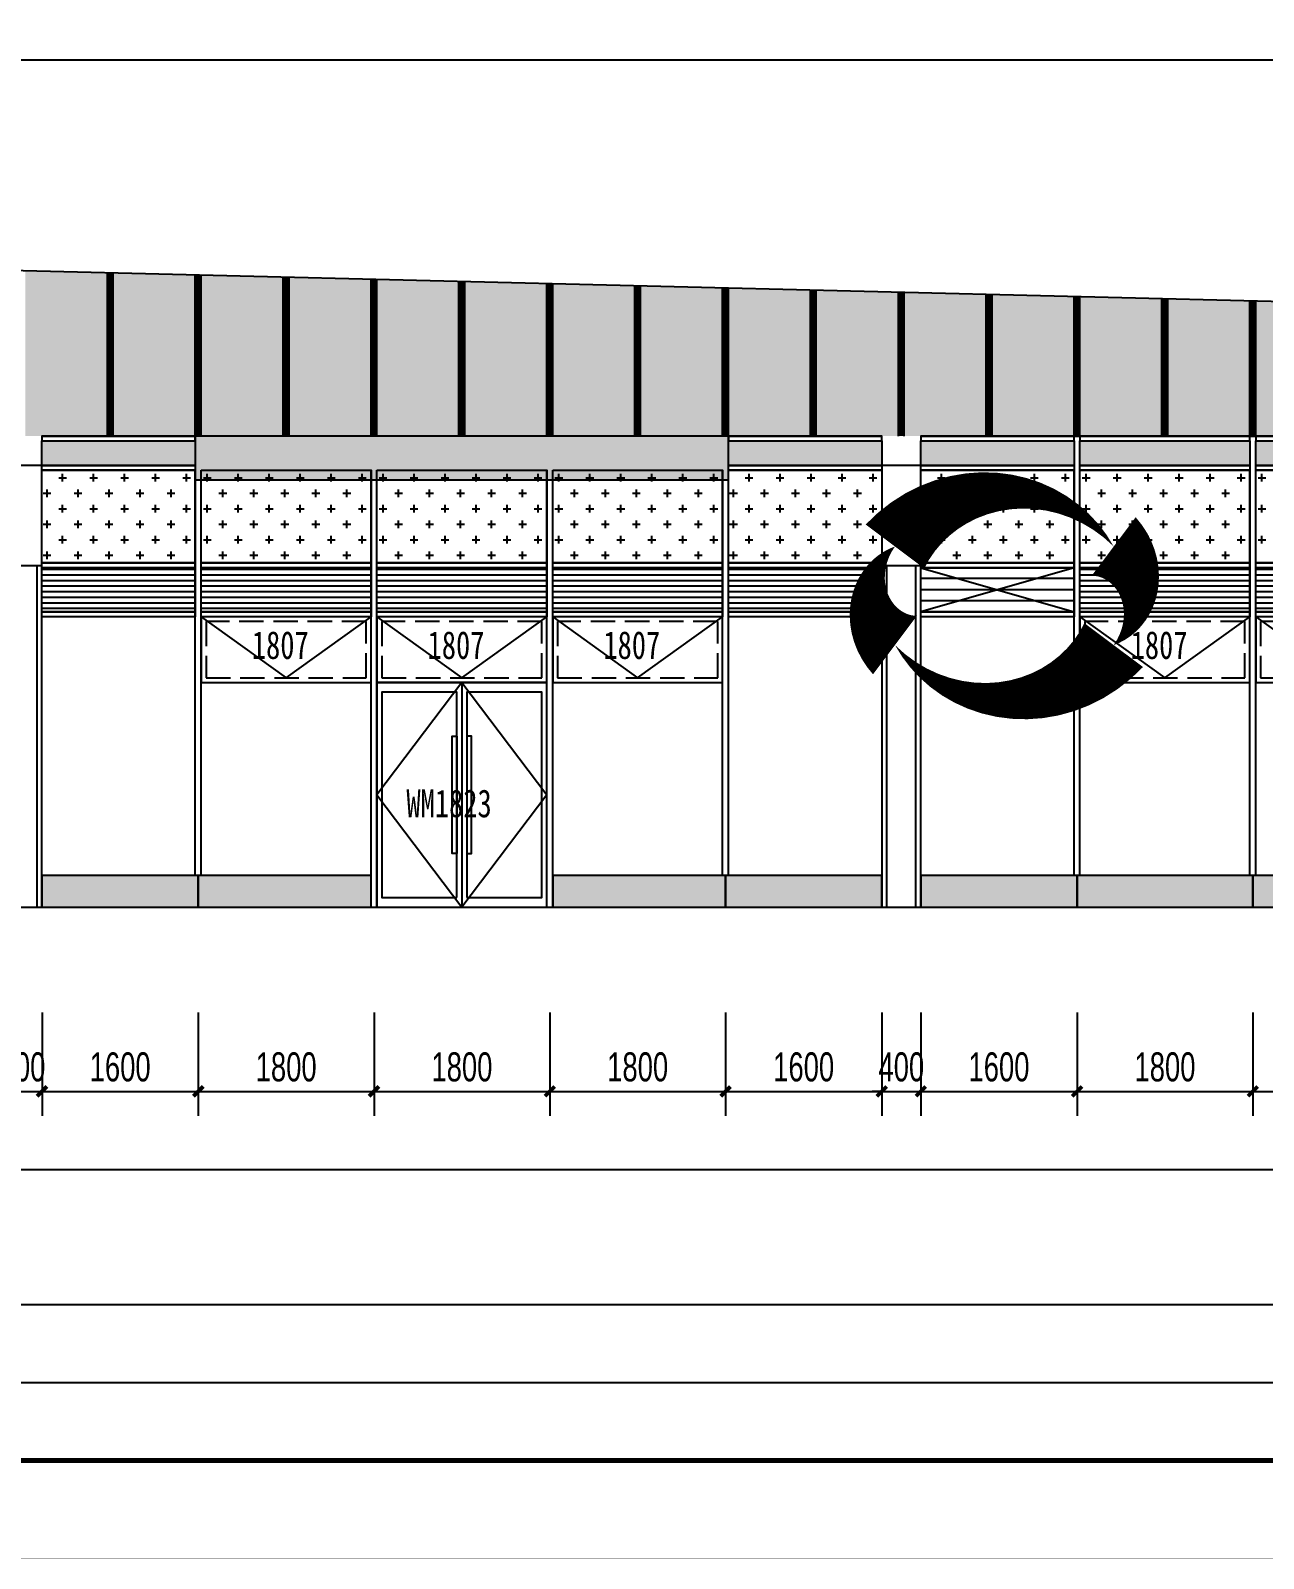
# Model space of a CAD drawing. Extents: x -483182 to 812890, y -390528 to -214858.
# Drawn here: x -260089 to -247463, y -353794 to -338144 of the extents above; entities that cross this region are included whole.
import ezdxf

# ---------------------------------------------------------------- set-up
doc = ezdxf.new("R2010")
doc.units = 0
doc.header["$LTSCALE"] = 1000
doc.header["$MEASUREMENT"] = 0
doc.linetypes.add('DASH', pattern=[0.35, 0.25, -0.1])
for name, color, linetype in [('01-标注_尺寸', 124, 'Continuous'), ('05-填充_156', 156, 'Continuous'), ('05-填充_168', 168, 'Continuous'), ('05-填充_18', 18, 'Continuous'), ('A-0-图名图例', 2, 'Continuous'), ('A-C_幕墙龙骨', 133, 'Continuous'), ('A-C_窗', 140, 'Continuous'), ('A-C_门', 150, 'Continuous'), ('D-铝板', 181, 'Continuous'), ('外墙百叶', 162, 'Continuous')]:
    doc.layers.add(name, color=color, linetype=linetype)
doc.layers.add('04-不打印_辅助线', color=165, linetype='Continuous', plot=False)
doc.layers.add('DIM_MODI', color=6, linetype='Continuous', plot=False)
doc.styles.add('_TCH_AXIS', font='STXIHEI_0.TTF', dxfattribs={"width": 0.75})
doc.styles.add('_TCH_DIM_T3', font='ros.shx', dxfattribs={"width": 0.705882, "bigfont": 'jd.shx'})
doc.styles.get("Standard").update_dxf_attribs({"font": 'STXIHEI_0.TTF', "width": 0.75})
doc.dimstyles.new('_TCH_ARCH&&100', dxfattribs={"dimtxt": 297.5, "dimasz": 100, "dimexe": 250, "dimexo": 300, "dimgap": 100, "dimtad": 1, "dimdec": 0, "dimzin": 0, "dimdsep": 46, "dimtxsty": '_TCH_DIM_T3', "dimblk": 'ARCHTICK', "dimcen": 0.09, "dimclrt": 7, "dimazin": 2, "dimtfac": 1, "dimtdec": 0, "dimtix": 1, "dimtmove": 2, "dimatfit": 3, "dimfxl": 0, "dimtolj": 1, "dimtzin": 0, "dimarcsym": 0})

# ---------------------------------------------------------------- blocks, each defined once
blk = doc.blocks.new('图框-A1+1-4')
for points, const_width in [([(0, 0), (1051, 0), (1051, 594), (0, 594)], 0.05), ([(976, 584), (25, 584), (25, 10), (976, 10)], 0.5)]:
    blk.add_lwpolyline(points, close=True, dxfattribs=dict(const_width=const_width))
blk = doc.blocks.new('jmhrsdhj')
for p, q in [((-200, 3500), (-200, 0)), ((-150, 3500), (-150, 0)), ((150, 0), (150, 3500)), ((200, 0), (200, 3500))]:
    blk.add_line(p, q)
blk.add_lwpolyline([(-200, 3500), (200, 3500), (200, 4525), (-200, 4525)], close=True)
blk = doc.blocks.new('A$C2E0A5E3B')
blk.add_lwpolyline([(-5, 0), (1735, 0), (1735, 675), (-5, 675)], close=True)
for points in [[(-5, 675), (865, 50)], [(865, 50), (1735, 675)]]:
    blk.add_lwpolyline(points)
at = {"linetype": 'DASH'}
blk.add_lwpolyline([(45, 50), (1685, 50), (1685, 625), (45, 625)], close=True, dxfattribs=at)
at = {"layer": '04-不打印_辅助线', "width": 0.75}
blk.add_text('1807', height=285.4, dxfattribs=at).set_placement((514, 242))
blk = doc.blocks.new('*U199')
at = {"layer": 'A-C_窗'}
blk.add_blockref('A$C2E0A5E3B', (-865, -337.5), dxfattribs=at)
blk = doc.blocks.new('*U200')
at = {"layer": 'A-C_窗', "color": 0, "linetype": 'ByBlock', "lineweight": -2, "transparency": 16777216}
for p in [(0, 0), (1800, 0), (3600, 0)]:
    blk.add_blockref('*U199', p, dxfattribs=at)
blk = doc.blocks.new('*U143')
at = {"layer": '05-填充_168'}
h = blk.add_hatch(color=256, dxfattribs=at)
h.dxf.hatch_style = 1
h.paths.add_polyline_path([(0, 300), (1570, 300), (1570, 50), (0, 50)])
for points in [[(0, 350), (1570, 350)], [(0, 300), (1570, 300)], [(0, 50), (1570, 50)], [(0, 0), (1570, 0)]]:
    blk.add_lwpolyline(points)
for points in [[(0, 300), (1570, 300), (1570, 350), (0, 350)], [(0, 300), (1570, 300), (1570, 50), (0, 50)], [(1570, 0), (0, 0), (0, 50), (1570, 50)]]:
    blk.add_lwpolyline(points, close=True)
blk = doc.blocks.new('*U201')
at = {"layer": 'A-C_窗'}
blk.add_blockref('A$C2E0A5E3B', (-865, -337.5), dxfattribs=at)
blk = doc.blocks.new('*U202')
at = {"layer": 'A-C_窗', "color": 0, "linetype": 'ByBlock', "lineweight": -2, "transparency": 16777216}
for p in [(0, 0), (1800, 0), (3600, 0)]:
    blk.add_blockref('*U201', p, dxfattribs=at)
blk = doc.blocks.new('A$C5BC7050D')
for points in [[(-1735, 0), (5, 0), (5, 2300), (-1735, 2300)], [(-915, 100), (-915, 2200), (-1685, 2200), (-1685, 100)], [(-815, 100), (-45, 100), (-45, 2200), (-815, 2200)], [(-915, 550), (-965, 550), (-965, 1750), (-915, 1750)], [(-815, 550), (-765, 550), (-765, 1750), (-815, 1750)]]:
    blk.add_lwpolyline(points, close=True)
for points in [[(-865, 2300), (-1735, 1150), (-865, 0)], [(-865, 2300), (-865, 0)], [(-865, 2300), (5, 1150), (-865, 0)]]:
    blk.add_lwpolyline(points)
at = {"layer": '04-不打印_辅助线', "style": '_TCH_AXIS', "width": 0.75}
blk.add_text('WM1823', height=285.4, dxfattribs=at).set_placement((-1433, 920))
blk = doc.blocks.new('A$C58EF75E213')
at = {"layer": '05-填充_18'}
h = blk.add_hatch(color=256, dxfattribs=at)
h.dxf.hatch_style = 1
h.paths.add_polyline_path([(0, -100), (5460, -100), (5460, 350), (0, 350)])
blk.add_lwpolyline([(0, -100), (5460, -100), (5460, 350), (0, 350)], close=True)
blk = doc.blocks.new('*U142')
at = {"layer": '05-填充_168'}
h = blk.add_hatch(color=256, dxfattribs=at)
h.dxf.hatch_style = 1
h.paths.add_polyline_path([(0, 300), (1570, 300), (1570, 50), (0, 50)])
for points in [[(0, 350), (1570, 350)], [(0, 300), (1570, 300)], [(0, 50), (1570, 50)], [(0, 0), (1570, 0)]]:
    blk.add_lwpolyline(points)
for points in [[(0, 300), (1570, 300), (1570, 350), (0, 350)], [(0, 300), (1570, 300), (1570, 50), (0, 50)], [(1570, 0), (0, 0), (0, 50), (1570, 50)]]:
    blk.add_lwpolyline(points, close=True)
blk = doc.blocks.new('*U375')
at = {"layer": '05-填充_168'}
h = blk.add_hatch(color=256, dxfattribs=at)
h.dxf.hatch_style = 1
h.paths.add_polyline_path([(0, 300), (1740, 300), (1740, 50), (0, 50)])
for points in [[(0, 350), (1740, 350)], [(0, 300), (1740, 300)], [(0, 50), (1740, 50)], [(0, 0), (1740, 0)]]:
    blk.add_lwpolyline(points)
for points in [[(0, 300), (1740, 300), (1740, 350), (0, 350)], [(0, 300), (1740, 300), (1740, 50), (0, 50)], [(1740, 0), (0, 0), (0, 50), (1740, 50)]]:
    blk.add_lwpolyline(points, close=True)
blk = doc.blocks.new('jdrestrea')
at = {"layer": '05-填充_156'}
h = blk.add_hatch(dxfattribs=at)
h.set_pattern_fill('CROSS', color=136, scale=100)
h.set_pattern_definition([(0, (-265776, 354870.43), (158.75, 158.75), [79.375, -238.125]), (90, (-265736.31, 354830.74), (-158.75, 158.75), [79.375, -238.125])])
h.paths.add_polyline_path([(1520, 6263), (680, 6283), (680, 4525), (1520, 4525)])
h.paths.add_polyline_path([(620, 6285), (0, 6300), (0, 4525), (620, 4525)])
h.paths.add_polyline_path([(2420, 6241), (1580, 6261), (1580, 4525), (2420, 4525)])
h.paths.add_polyline_path([(3320, 6218), (2480, 6239), (2480, 4525), (3150, 4525), (3320, 4525)])
h.paths.add_polyline_path([(4220, 6196), (3380, 6217), (3380, 4525), (3550, 4525), (4220, 4525)])
h.paths.add_polyline_path([(5120, 6174), (4280, 6195), (4280, 4525), (5120, 4525)])
h.paths.add_polyline_path([(6020, 6152), (5180, 6173), (5180, 4525), (6020, 4525)])
h.paths.add_polyline_path([(6920, 6130), (6080, 6151), (6080, 4525), (6920, 4525)])
h.paths.add_polyline_path([(7820, 6108), (6980, 6128), (6980, 4525), (7820, 4525)])
h.paths.add_polyline_path([(8720, 6086), (7880, 6106), (7880, 4525), (8720, 4525)])
h.paths.add_polyline_path([(9620, 6064), (8780, 6084), (8780, 4525), (9620, 4525)])
h.paths.add_polyline_path([(10520, 6041), (9680, 6062), (9680, 4525), (10520, 4525)])
h.paths.add_polyline_path([(11420, 6019), (10580, 6040), (10580, 4525), (11420, 4525)])
h.paths.add_polyline_path([(12320, 5997), (11480, 6018), (11480, 4525), (12150, 4525), (12320, 4525)])
h.paths.add_polyline_path([(13220, 5975), (12380, 5996), (12380, 4525), (12550, 4525), (13220, 4525)])
h.paths.add_polyline_path([(14120, 5953), (13280, 5974), (13280, 4525), (14120, 4525)])
h.paths.add_polyline_path([(15020, 5931), (14180, 5951), (14180, 4525), (15020, 4525)])
h.paths.add_polyline_path([(15920, 5909), (15080, 5929), (15080, 4525), (15920, 4525)])
h.paths.add_polyline_path([(16820, 5887), (15980, 5907), (15980, 4525), (16820, 4525)])
h.paths.add_polyline_path([(17720, 5864), (16880, 5885), (16880, 4525), (17720, 4525)])
h.paths.add_polyline_path([(18620, 5842), (17780, 5863), (17780, 4525), (18620, 4525)])
h.paths.add_polyline_path([(19520, 5820), (18680, 5841), (18680, 4525), (19520, 4525)])
h.paths.add_polyline_path([(20420, 5798), (19580, 5819), (19580, 4525), (20420, 4525)])
h.paths.add_polyline_path([(21320, 5776), (20480, 5797), (20480, 4525), (21150, 4525), (21320, 4525)])
h.paths.add_polyline_path([(22220, 5754), (21380, 5775), (21380, 4525), (21550, 4525), (22220, 4525)])
h.paths.add_polyline_path([(23120, 5732), (22280, 5752), (22280, 4525), (23120, 4525)])
h.paths.add_polyline_path([(24020, 5710), (23180, 5730), (23180, 4525), (24020, 4525)])
h.paths.add_polyline_path([(24920, 5688), (24080, 5708), (24080, 4525), (24920, 4525)])
h.paths.add_polyline_path([(25820, 5665), (24980, 5686), (24980, 4525), (25820, 4525)])
h.paths.add_polyline_path([(26720, 5643), (25880, 5664), (25880, 4525), (26720, 4525)])
h.paths.add_polyline_path([(27620, 5621), (26780, 5642), (26780, 4525), (27620, 4525)])
h.paths.add_polyline_path([(28520, 5599), (27680, 5620), (27680, 4525), (28520, 4525)])
h.paths.add_polyline_path([(29420, 5577), (28580, 5598), (28580, 4525), (29420, 4525)])
h.paths.add_polyline_path([(30320, 5555), (29480, 5575), (29480, 4525), (30150, 4525), (30320, 4525)])
h.paths.add_polyline_path([(31070, 5536), (30380, 5553), (30380, 4525), (30550, 4525), (31070, 4525)])
h.paths.add_polyline_path([(31820, 5518), (31130, 5535), (31130, 4525), (31820, 4525)])
h.paths.add_polyline_path([(32570, 5499), (31880, 5516), (31880, 4525), (32570, 4525)])
h.paths.add_polyline_path([(33320, 5481), (32630, 5498), (32630, 4525), (33320, 4525)])
h.paths.add_polyline_path([(34070, 5463), (33380, 5480), (33380, 4525), (34070, 4525)])
h.paths.add_polyline_path([(34820, 5444), (34130, 5461), (34130, 4525), (34820, 4525)])
h.paths.add_polyline_path([(35570, 5426), (34880, 5443), (34880, 4525), (35570, 4525)])
h.paths.add_polyline_path([(36320, 5407), (35630, 5424), (35630, 4525), (36320, 4525)])
h.paths.add_polyline_path([(37070, 5389), (36380, 5406), (36380, 4525), (37070, 4525)])
h.paths.add_polyline_path([(37820, 5370), (37130, 5387), (37130, 4525), (37820, 4525)])
h.paths.add_polyline_path([(38570, 5352), (37880, 5369), (37880, 4525), (38570, 4525)])
h.paths.add_polyline_path([(39320, 5334), (38630, 5351), (38630, 4525), (39320, 4525)])
h.paths.add_polyline_path([(40070, 5315), (39380, 5332), (39380, 4525), (40070, 4525)])
h = blk.add_hatch(dxfattribs=at)
h.set_pattern_fill('CROSS', color=136, scale=100)
h.set_pattern_definition([(0, (-27867, 315929.37), (158.75, 158.75), [79.375, -238.125]), (90, (-27827.32, 315889.69), (-158.75, 158.75), [79.375, -238.125])])
h.paths.add_polyline_path([(3550, 4175), (5120, 4175), (5120, 3225), (3550, 3225)])
h = blk.add_hatch(dxfattribs=at)
h.set_pattern_fill('CROSS', color=136, scale=100)
h.set_pattern_definition([(0, (-26067, 315929.37), (158.75, 158.75), [79.375, -238.125]), (90, (-26027.32, 315889.69), (-158.75, 158.75), [79.375, -238.125])])
h.paths.add_polyline_path([(5180, 4175), (6920, 4175), (6920, 3225), (5180, 3225)])
h = blk.add_hatch(dxfattribs=at)
h.set_pattern_fill('CROSS', color=136, scale=100)
h.set_pattern_definition([(0, (-24267, 315929.37), (158.75, 158.75), [79.375, -238.125]), (90, (-24227.32, 315889.69), (-158.75, 158.75), [79.375, -238.125])])
h.paths.add_polyline_path([(6980, 4175), (8720, 4175), (8720, 3225), (6980, 3225)])
h = blk.add_hatch(dxfattribs=at)
h.set_pattern_fill('CROSS', color=136, scale=100)
h.set_pattern_definition([(0, (-22467, 315929.37), (158.75, 158.75), [79.375, -238.125]), (90, (-22427.32, 315889.69), (-158.75, 158.75), [79.375, -238.125])])
h.paths.add_polyline_path([(8780, 4175), (10520, 4175), (10520, 3225), (8780, 3225)])
h = blk.add_hatch(dxfattribs=at)
h.set_pattern_fill('CROSS', color=136, scale=100)
h.set_pattern_definition([(0, (-20837, 315929.37), (158.75, 158.75), [79.375, -238.125]), (90, (-20797.32, 315889.69), (-158.75, 158.75), [79.375, -238.125])])
h.paths.add_polyline_path([(10580, 4175), (12150, 4175), (12150, 3225), (10580, 3225)])
h = blk.add_hatch(dxfattribs=at)
h.set_pattern_fill('CROSS', color=136, scale=100)
h.set_pattern_definition([(0, (-18867, 315929.37), (158.75, 158.75), [79.375, -238.125]), (90, (-18827.32, 315889.69), (-158.75, 158.75), [79.375, -238.125])])
h.paths.add_polyline_path([(12550, 4175), (14120, 4175), (14120, 3225), (12550, 3225)])
h = blk.add_hatch(dxfattribs=at)
h.set_pattern_fill('CROSS', color=136, scale=100)
h.set_pattern_definition([(0, (-17067, 315929.37), (158.75, 158.75), [79.375, -238.125]), (90, (-17027.32, 315889.69), (-158.75, 158.75), [79.375, -238.125])])
h.paths.add_polyline_path([(14180, 4175), (15920, 4175), (15920, 3225), (14180, 3225)])
h = blk.add_hatch(dxfattribs=at)
h.set_pattern_fill('CROSS', color=136, scale=100)
h.set_pattern_definition([(0, (-15267, 315929.37), (158.75, 158.75), [79.375, -238.125]), (90, (-15227.32, 315889.69), (-158.75, 158.75), [79.375, -238.125])])
h.paths.add_polyline_path([(15980, 4175), (17720, 4175), (17720, 3225), (15980, 3225)])
h = blk.add_hatch(dxfattribs=at)
h.set_pattern_fill('LINE', color=256, scale=60)
h.set_pattern_definition([(0, (4636, 2724.944), (0, 57.15), [])])
h.paths.add_polyline_path([(3550, 3175), (5120, 3175), (5120, 2725), (3550, 2725)])
h = blk.add_hatch(dxfattribs=at)
h.set_pattern_fill('LINE', color=256, scale=60)
h.set_pattern_definition([(0, (6436, 2724.944), (0, 57.15), [])])
h.paths.add_polyline_path([(5180, 3175), (6920, 3175), (6920, 2725), (5180, 2725)])
h = blk.add_hatch(dxfattribs=at)
h.set_pattern_fill('LINE', color=256, scale=60)
h.set_pattern_definition([(0, (8236, 2724.944), (0, 57.15), [])])
h.paths.add_polyline_path([(6980, 3175), (8720, 3175), (8720, 2725), (6980, 2725)])
h = blk.add_hatch(dxfattribs=at)
h.set_pattern_fill('LINE', color=256, scale=60)
h.set_pattern_definition([(0, (10036, 2724.944), (0, 57.15), [])])
h.paths.add_polyline_path([(8780, 3175), (10520, 3175), (10520, 2725), (8780, 2725)])
h = blk.add_hatch(dxfattribs=at)
h.set_pattern_fill('LINE', color=256, scale=60)
h.set_pattern_definition([(0, (11666, 2724.944), (0, 57.15), [])])
h.paths.add_polyline_path([(10580, 3175), (12150, 3175), (12150, 2725), (10580, 2725)])
h = blk.add_hatch(dxfattribs=at)
h.set_pattern_fill('LINE', color=256, scale=60)
h.set_pattern_definition([(0, (15436, 2724.944), (0, 57.15), [])])
h.paths.add_polyline_path([(14180, 3175), (15920, 3175), (15920, 2725), (14180, 2725)])
h = blk.add_hatch(dxfattribs=at)
h.set_pattern_fill('LINE', color=256, scale=60)
h.set_pattern_definition([(0, (17236, 2724.944), (0, 57.15), [])])
h.paths.add_polyline_path([(15980, 3175), (17720, 3175), (17720, 2725), (15980, 2725)])
at = {"layer": '05-填充_168'}
h = blk.add_hatch(color=256, dxfattribs=at)
h.dxf.hatch_style = 1
h.paths.add_polyline_path([(0, -300), (1550, -300), (1550, 25), (0, 25)])
h.paths.add_polyline_path([(1550, -300), (3150, -300), (3150, 25), (1550, 25)])
h.paths.add_polyline_path([(3550, -300), (5150, -300), (5150, 25), (3550, 25)])
h.paths.add_polyline_path([(5150, -300), (6920, -300), (6920, 25), (5150, 25)])
h.paths.add_polyline_path([(8780, -300), (10550, -300), (10550, 25), (8780, 25)])
h.paths.add_polyline_path([(10550, -300), (12150, -300), (12150, 25), (10550, 25)])
h.paths.add_polyline_path([(12550, -300), (14150, -300), (14150, 25), (12550, 25)])
h.paths.add_polyline_path([(14150, -300), (15950, -300), (15950, 25), (14150, 25)])
h.paths.add_polyline_path([(15950, -300), (17750, -300), (17750, 25), (15950, 25)])
h.paths.add_polyline_path([(17750, -300), (19550, -300), (19550, 25), (17750, 25)])
h.paths.add_polyline_path([(19550, -300), (21150, -300), (21150, 25), (19550, 25)])
h.paths.add_polyline_path([(21550, -300), (23150, -300), (23150, 25), (21550, 25)])
h.paths.add_polyline_path([(23150, -300), (24950, -300), (24950, 25), (23150, 25)])
h.paths.add_polyline_path([(24950, -300), (26720, -300), (26720, 25), (24950, 25)])
h.paths.add_polyline_path([(28580, -300), (30150, -300), (30150, 25), (28580, 25)])
h.paths.add_polyline_path([(30550, -300), (31070, -300), (31070, 25), (30550, 25)])
h.paths.add_polyline_path([(34130, -300), (34850, -300), (34850, 25), (34130, 25)])
h.paths.add_polyline_path([(34850, -300), (35570, -300), (35570, 25), (34850, 25)])
h.paths.add_polyline_path([(38630, -300), (39350, -300), (39350, 25), (38630, 25)])
h.paths.add_polyline_path([(39350, -300), (40100, -300), (40100, 25), (39350, 25)])
h.paths.add_polyline_path([(40100, -300), (40686, -300), (40686, 25), (40100, 25)])
at = {"layer": '外墙百叶'}
h = blk.add_hatch(dxfattribs=at)
h.set_pattern_fill('LINE', color=256, scale=120)
h.set_pattern_definition([(0, (-2984, 41665.94), (0, 114.3), [])])
h.paths.add_polyline_path([(12550, 3175), (14120, 3175), (14120, 2725), (12550, 2725)])
for points in [[(3550, 4175), (5120, 4175), (5120, 3225), (3550, 3225)], [(5180, 4175), (6920, 4175), (6920, 3225), (5180, 3225)], [(6980, 4175), (8720, 4175), (8720, 3225), (6980, 3225)], [(8780, 4175), (10520, 4175), (10520, 3225), (8780, 3225)], [(10580, 4175), (12150, 4175), (12150, 3225), (10580, 3225)], [(12550, 4175), (14120, 4175), (14120, 3225), (12550, 3225)], [(14180, 4175), (15920, 4175), (15920, 3225), (14180, 3225)], [(15980, 4175), (17720, 4175), (17720, 3225), (15980, 3225)], [(5120, 3175), (3550, 3175), (3550, 3225), (5120, 3225)], [(3550, 3175), (5120, 3175), (5120, 2725), (3550, 2725)], [(6920, 3175), (5180, 3175), (5180, 3225), (6920, 3225)], [(5180, 3175), (6920, 3175), (6920, 2725), (5180, 2725)], [(8720, 3175), (6980, 3175), (6980, 3225), (8720, 3225)], [(6980, 3175), (8720, 3175), (8720, 2725), (6980, 2725)], [(10520, 3175), (8780, 3175), (8780, 3225), (10520, 3225)], [(8780, 3175), (10520, 3175), (10520, 2725), (8780, 2725)], [(12150, 3175), (10580, 3175), (10580, 3225), (12150, 3225)], [(10580, 3175), (12150, 3175), (12150, 2725), (10580, 2725)], [(14120, 3175), (12550, 3175), (12550, 3225), (14120, 3225)], [(12550, 3175), (14120, 3175), (14120, 2725), (12550, 2725)], [(15920, 3175), (14180, 3175), (14180, 3225), (15920, 3225)], [(14180, 3175), (15920, 3175), (15920, 2725), (14180, 2725)], [(17720, 3175), (15980, 3175), (15980, 3225), (17720, 3225)], [(15980, 3175), (17720, 3175), (17720, 2725), (15980, 2725)], [(5120, 2675), (3550, 2675), (3550, 2725), (5120, 2725)], [(6920, 2675), (5180, 2675), (5180, 2725), (6920, 2725)], [(8720, 2675), (6980, 2675), (6980, 2725), (8720, 2725)], [(10520, 2675), (8780, 2675), (8780, 2725), (10520, 2725)], [(12150, 2675), (10580, 2675), (10580, 2725), (12150, 2725)], [(14120, 2675), (12550, 2675), (12550, 2725), (14120, 2725)], [(15920, 2675), (14180, 2675), (14180, 2725), (15920, 2725)], [(17720, 2675), (15980, 2675), (15980, 2725), (17720, 2725)]]:
    blk.add_lwpolyline(points, close=True)
for points in [[(3550, 3225), (5120, 3225)], [(3550, 3175), (5120, 3175)], [(5180, 3225), (6920, 3225)], [(5180, 3175), (6920, 3175)], [(6980, 3225), (8720, 3225)], [(6980, 3175), (8720, 3175)], [(8780, 3225), (10520, 3225)], [(8780, 3175), (10520, 3175)], [(10580, 3225), (12150, 3225)], [(10580, 3175), (12150, 3175)], [(12550, 3225), (14120, 3225)], [(12550, 3175), (14120, 3175)], [(14180, 3225), (15920, 3225)], [(14180, 3175), (15920, 3175)], [(15980, 3225), (17720, 3225)], [(15980, 3175), (17720, 3175)], [(3550, -300), (5120, -300)]]:
    blk.add_lwpolyline(points)
at = {"layer": '05-填充_18', "const_width": 60}
for points in [[(4250, 4525), (4250, 6196)], [(5150, 4525), (5150, 6173)], [(6050, 4525), (6050, 6151)], [(6950, 4525), (6950, 6129)], [(7850, 4525), (7850, 6107)], [(8750, 4525), (8750, 6085)], [(9650, 4525), (9650, 6063)], [(10550, 4525), (10550, 6041)], [(11450, 4525), (11450, 6019)], [(12350, 4525), (12350, 5996)], [(13250, 4525), (13250, 5974)], [(14150, 4525), (14150, 5952)], [(15050, 4525), (15050, 5930)], [(15950, 4525), (15950, 5908)]]:
    blk.add_lwpolyline(points, dxfattribs=at)
at = {"layer": 'A-C_幕墙龙骨'}
for points in [[(4220, 4525), (4220, 6196)], [(4280, 4525), (4280, 6195)], [(5120, 4525), (5120, 6174)], [(5180, 4525), (5180, 6173)], [(6020, 4525), (6020, 6152)], [(6080, 4525), (6080, 6151)], [(6920, 4525), (6920, 6130)], [(6980, 4525), (6980, 6128)], [(7820, 4525), (7820, 6108)], [(7880, 4525), (7880, 6106)], [(8720, 4525), (8720, 6086)], [(8780, 4525), (8780, 6084)], [(9620, 4525), (9620, 6064)], [(9680, 4525), (9680, 6062)], [(10520, 4525), (10520, 6041)], [(10580, 4525), (10580, 6040)], [(11420, 4525), (11420, 6019)], [(11480, 4525), (11480, 6018)], [(12320, 4525), (12320, 5997)], [(12380, 4525), (12380, 5996)], [(13220, 4525), (13220, 5975)], [(13280, 4525), (13280, 5974)], [(14120, 4525), (14120, 5953)], [(14180, 4525), (14180, 5951)], [(15020, 4525), (15020, 5931)], [(15080, 4525), (15080, 5929)], [(15920, 4525), (15920, 5909)], [(15980, 4525), (15980, 5907)]]:
    blk.add_lwpolyline(points, dxfattribs=at)
at = {"layer": 'A-C_窗'}
for p, q in [((40686, 5300), (0, 6300)), ((12550, 4525), (21150, 4525)), ((5120, 25), (5120, 4175)), ((5180, 25), (5180, 4175)), ((6920, -300), (6920, 4175)), ((6980, -300), (6980, 4175)), ((8720, -300), (8720, 4175)), ((8780, -300), (8780, 4175)), ((10520, 25), (10520, 4175)), ((10580, 25), (10580, 4175)), ((14120, 25), (14120, 4175)), ((14180, 25), (14180, 4175)), ((15920, 25), (15920, 4175)), ((15980, 25), (15980, 4175)), ((0, -300), (40686, -300))]:
    blk.add_line(p, q, dxfattribs=at)
for points in [[(3550, -300), (5150, -300), (5150, 25), (3550, 25)], [(5150, -300), (6920, -300), (6920, 25), (5150, 25)], [(8780, -300), (10550, -300), (10550, 25), (8780, 25)], [(10550, -300), (12150, -300), (12150, 25), (10550, 25)], [(12550, -300), (14150, -300), (14150, 25), (12550, 25)], [(14150, -300), (15950, -300), (15950, 25), (14150, 25)], [(15950, -300), (17750, -300), (17750, 25), (15950, 25)]]:
    blk.add_lwpolyline(points, close=True, dxfattribs=at)
at = {"layer": '外墙百叶'}
for p, q in [((14120, 3175), (12550, 2725)), ((12550, 3175), (14120, 2725))]:
    blk.add_line(p, q, dxfattribs=at)
at = {"layer": 'A-C_窗'}
for name, p in [('*U143', (3550, 4175)), ('*U142', (10580, 4175)), ('*U143', (12550, 4175)), ('*U375', (14180, 4175)), ('*U375', (15980, 4175)), ('*U200', (6050, 2337)), ('*U202', (15050, 2337))]:
    blk.add_blockref(name, p, dxfattribs=at)
at = {"layer": 'A-C_门'}
blk.add_blockref('A$C5BC7050D', (8715, -300), dxfattribs=at)
at = {"layer": 'D-铝板'}
for name, p in [('A$C58EF75E213', (5120, 4175)), ('jmhrsdhj', (3350, -300)), ('jmhrsdhj', (12350, -300))]:
    blk.add_blockref(name, p, dxfattribs=at)
blk = doc.blocks.new('_ArchTick')
at = {"color": 0, "linetype": 'ByBlock', "const_width": 0.4}
blk.add_lwpolyline([(-0.5, -0.5), (0.5, 0.5)], dxfattribs=at)
blk = doc.blocks.new('*D1486')
at = {"layer": '01-标注_尺寸', "color": 0, "lineweight": -2, "transparency": 16777216}
for p, q in [((-247571, -348202), (-247571, -349260)), ((-245771, -348202), (-245771, -349260)), ((-247571, -349010), (-245771, -349010))]:
    blk.add_line(p, q, dxfattribs=at)
at = {"layer": 'Defpoints', "color": 0, "transparency": 16777216}
for p in [(-247571, -347902), (-245771, -347902), (-245771, -349010)]:
    blk.add_point(p, dxfattribs=at)
at = {"layer": '01-标注_尺寸', "color": 0, "lineweight": -2, "transparency": 16777216, "xscale": 100, "yscale": 100, "zscale": 100, "rotation": 180}
blk.add_blockref('_ArchTick', (-247571, -349010), dxfattribs=at)
at = {"layer": '01-标注_尺寸', "color": 0, "lineweight": -2, "transparency": 16777216, "xscale": 100, "yscale": 100, "zscale": 100}
blk.add_blockref('_ArchTick', (-245771, -349010), dxfattribs=at)
at = {"layer": '01-标注_尺寸', "color": 7, "transparency": 16777216, "insert": (-246671, -348761), "char_height": 297.5, "attachment_point": 5, "style": '_TCH_DIM_T3'}
blk.add_mtext('\\A1;1800', dxfattribs=at)
blk = doc.blocks.new('*D1487')
at = {"layer": '01-标注_尺寸', "color": 0, "lineweight": -2, "transparency": 16777216}
for p, q in [((-249371, -348202), (-249371, -349260)), ((-247571, -348202), (-247571, -349260)), ((-249371, -349010), (-247571, -349010))]:
    blk.add_line(p, q, dxfattribs=at)
at = {"layer": 'Defpoints', "color": 0, "transparency": 16777216}
for p in [(-249371, -347902), (-247571, -347902), (-247571, -349010)]:
    blk.add_point(p, dxfattribs=at)
at = {"layer": '01-标注_尺寸', "color": 0, "lineweight": -2, "transparency": 16777216, "xscale": 100, "yscale": 100, "zscale": 100, "rotation": 180}
blk.add_blockref('_ArchTick', (-249371, -349010), dxfattribs=at)
at = {"layer": '01-标注_尺寸', "color": 0, "lineweight": -2, "transparency": 16777216, "xscale": 100, "yscale": 100, "zscale": 100}
blk.add_blockref('_ArchTick', (-247571, -349010), dxfattribs=at)
at = {"layer": '01-标注_尺寸', "color": 7, "transparency": 16777216, "insert": (-248471, -348761), "char_height": 297.5, "attachment_point": 5, "style": '_TCH_DIM_T3'}
blk.add_mtext('\\A1;1800', dxfattribs=at)
blk = doc.blocks.new('*D1488')
at = {"layer": '01-标注_尺寸', "color": 0, "lineweight": -2, "transparency": 16777216}
for p, q in [((-250971, -348202), (-250971, -349260)), ((-249371, -348202), (-249371, -349260)), ((-250971, -349010), (-249371, -349010))]:
    blk.add_line(p, q, dxfattribs=at)
at = {"layer": 'Defpoints', "color": 0, "transparency": 16777216}
for p in [(-250971, -347902), (-249371, -347902), (-249371, -349010)]:
    blk.add_point(p, dxfattribs=at)
at = {"layer": '01-标注_尺寸', "color": 0, "lineweight": -2, "transparency": 16777216, "xscale": 100, "yscale": 100, "zscale": 100, "rotation": 180}
blk.add_blockref('_ArchTick', (-250971, -349010), dxfattribs=at)
at = {"layer": '01-标注_尺寸', "color": 0, "lineweight": -2, "transparency": 16777216, "xscale": 100, "yscale": 100, "zscale": 100}
blk.add_blockref('_ArchTick', (-249371, -349010), dxfattribs=at)
at = {"layer": '01-标注_尺寸', "color": 7, "transparency": 16777216, "insert": (-250171, -348761), "char_height": 297.5, "attachment_point": 5, "style": '_TCH_DIM_T3'}
blk.add_mtext('\\A1;1600', dxfattribs=at)
blk = doc.blocks.new('*D1489')
at = {"layer": '01-标注_尺寸', "color": 0, "lineweight": -2, "transparency": 16777216}
for p, q in [((-251371, -348202), (-251371, -349260)), ((-250971, -348202), (-250971, -349260)), ((-251371, -349010), (-251471, -349010)), ((-251371, -349010), (-250971, -349010)), ((-250971, -349010), (-250871, -349010))]:
    blk.add_line(p, q, dxfattribs=at)
at = {"layer": 'Defpoints', "color": 0, "transparency": 16777216}
for p in [(-251371, -347902), (-250971, -347902), (-250971, -349010)]:
    blk.add_point(p, dxfattribs=at)
at = {"layer": '01-标注_尺寸', "color": 0, "lineweight": -2, "transparency": 16777216, "xscale": 100, "yscale": 100, "zscale": 100}
blk.add_blockref('_ArchTick', (-251371, -349010), dxfattribs=at)
at = {"layer": '01-标注_尺寸', "color": 0, "lineweight": -2, "transparency": 16777216, "xscale": 100, "yscale": 100, "zscale": 100, "rotation": 180}
blk.add_blockref('_ArchTick', (-250971, -349010), dxfattribs=at)
at = {"layer": '01-标注_尺寸', "color": 7, "transparency": 16777216, "insert": (-251171, -348761), "char_height": 297.5, "attachment_point": 5, "style": '_TCH_DIM_T3'}
blk.add_mtext('\\A1;400', dxfattribs=at)
blk = doc.blocks.new('*D1490')
at = {"layer": '01-标注_尺寸', "color": 0, "lineweight": -2, "transparency": 16777216}
for p, q in [((-252971, -348202), (-252971, -349260)), ((-251371, -348202), (-251371, -349260)), ((-252971, -349010), (-251371, -349010))]:
    blk.add_line(p, q, dxfattribs=at)
at = {"layer": 'Defpoints', "color": 0, "transparency": 16777216}
for p in [(-252971, -347902), (-251371, -347902), (-251371, -349010)]:
    blk.add_point(p, dxfattribs=at)
at = {"layer": '01-标注_尺寸', "color": 0, "lineweight": -2, "transparency": 16777216, "xscale": 100, "yscale": 100, "zscale": 100, "rotation": 180}
blk.add_blockref('_ArchTick', (-252971, -349010), dxfattribs=at)
at = {"layer": '01-标注_尺寸', "color": 0, "lineweight": -2, "transparency": 16777216, "xscale": 100, "yscale": 100, "zscale": 100}
blk.add_blockref('_ArchTick', (-251371, -349010), dxfattribs=at)
at = {"layer": '01-标注_尺寸', "color": 7, "transparency": 16777216, "insert": (-252171, -348761), "char_height": 297.5, "attachment_point": 5, "style": '_TCH_DIM_T3'}
blk.add_mtext('\\A1;1600', dxfattribs=at)
blk = doc.blocks.new('*D1491')
at = {"layer": '01-标注_尺寸', "color": 0, "lineweight": -2, "transparency": 16777216}
for p, q in [((-254771, -348202), (-254771, -349260)), ((-252971, -348202), (-252971, -349260)), ((-254771, -349010), (-252971, -349010))]:
    blk.add_line(p, q, dxfattribs=at)
at = {"layer": 'Defpoints', "color": 0, "transparency": 16777216}
for p in [(-254771, -347902), (-252971, -347902), (-252971, -349010)]:
    blk.add_point(p, dxfattribs=at)
at = {"layer": '01-标注_尺寸', "color": 0, "lineweight": -2, "transparency": 16777216, "xscale": 100, "yscale": 100, "zscale": 100, "rotation": 180}
blk.add_blockref('_ArchTick', (-254771, -349010), dxfattribs=at)
at = {"layer": '01-标注_尺寸', "color": 0, "lineweight": -2, "transparency": 16777216, "xscale": 100, "yscale": 100, "zscale": 100}
blk.add_blockref('_ArchTick', (-252971, -349010), dxfattribs=at)
at = {"layer": '01-标注_尺寸', "color": 7, "transparency": 16777216, "insert": (-253871, -348761), "char_height": 297.5, "attachment_point": 5, "style": '_TCH_DIM_T3'}
blk.add_mtext('\\A1;1800', dxfattribs=at)
blk = doc.blocks.new('*D1492')
at = {"layer": '01-标注_尺寸', "color": 0, "lineweight": -2, "transparency": 16777216}
for p, q in [((-256571, -348202), (-256571, -349260)), ((-254771, -348202), (-254771, -349260)), ((-256571, -349010), (-254771, -349010))]:
    blk.add_line(p, q, dxfattribs=at)
at = {"layer": 'Defpoints', "color": 0, "transparency": 16777216}
for p in [(-256571, -347902), (-254771, -347902), (-254771, -349010)]:
    blk.add_point(p, dxfattribs=at)
at = {"layer": '01-标注_尺寸', "color": 0, "lineweight": -2, "transparency": 16777216, "xscale": 100, "yscale": 100, "zscale": 100, "rotation": 180}
blk.add_blockref('_ArchTick', (-256571, -349010), dxfattribs=at)
at = {"layer": '01-标注_尺寸', "color": 0, "lineweight": -2, "transparency": 16777216, "xscale": 100, "yscale": 100, "zscale": 100}
blk.add_blockref('_ArchTick', (-254771, -349010), dxfattribs=at)
at = {"layer": '01-标注_尺寸', "color": 7, "transparency": 16777216, "insert": (-255671, -348761), "char_height": 297.5, "attachment_point": 5, "style": '_TCH_DIM_T3'}
blk.add_mtext('\\A1;1800', dxfattribs=at)
blk = doc.blocks.new('*D1493')
at = {"layer": '01-标注_尺寸', "color": 0, "lineweight": -2, "transparency": 16777216}
for p, q in [((-258371, -348202), (-258371, -349260)), ((-256571, -348202), (-256571, -349260)), ((-258371, -349010), (-256571, -349010))]:
    blk.add_line(p, q, dxfattribs=at)
at = {"layer": 'Defpoints', "color": 0, "transparency": 16777216}
for p in [(-258371, -347902), (-256571, -347902), (-256571, -349010)]:
    blk.add_point(p, dxfattribs=at)
at = {"layer": '01-标注_尺寸', "color": 0, "lineweight": -2, "transparency": 16777216, "xscale": 100, "yscale": 100, "zscale": 100, "rotation": 180}
blk.add_blockref('_ArchTick', (-258371, -349010), dxfattribs=at)
at = {"layer": '01-标注_尺寸', "color": 0, "lineweight": -2, "transparency": 16777216, "xscale": 100, "yscale": 100, "zscale": 100}
blk.add_blockref('_ArchTick', (-256571, -349010), dxfattribs=at)
at = {"layer": '01-标注_尺寸', "color": 7, "transparency": 16777216, "insert": (-257471, -348761), "char_height": 297.5, "attachment_point": 5, "style": '_TCH_DIM_T3'}
blk.add_mtext('\\A1;1800', dxfattribs=at)
blk = doc.blocks.new('*D1494')
at = {"layer": '01-标注_尺寸', "color": 0, "lineweight": -2, "transparency": 16777216}
for p, q in [((-259971, -348202), (-259971, -349260)), ((-258371, -348202), (-258371, -349260)), ((-259971, -349010), (-258371, -349010))]:
    blk.add_line(p, q, dxfattribs=at)
at = {"layer": 'Defpoints', "color": 0, "transparency": 16777216}
for p in [(-259971, -347902), (-258371, -347902), (-258371, -349010)]:
    blk.add_point(p, dxfattribs=at)
at = {"layer": '01-标注_尺寸', "color": 0, "lineweight": -2, "transparency": 16777216, "xscale": 100, "yscale": 100, "zscale": 100, "rotation": 180}
blk.add_blockref('_ArchTick', (-259971, -349010), dxfattribs=at)
at = {"layer": '01-标注_尺寸', "color": 0, "lineweight": -2, "transparency": 16777216, "xscale": 100, "yscale": 100, "zscale": 100}
blk.add_blockref('_ArchTick', (-258371, -349010), dxfattribs=at)
at = {"layer": '01-标注_尺寸', "color": 7, "transparency": 16777216, "insert": (-259171, -348761), "char_height": 297.5, "attachment_point": 5, "style": '_TCH_DIM_T3'}
blk.add_mtext('\\A1;1600', dxfattribs=at)
blk = doc.blocks.new('*D1495')
at = {"layer": '01-标注_尺寸', "color": 0, "lineweight": -2, "transparency": 16777216}
for p, q in [((-260371, -348202), (-260371, -349260)), ((-259971, -348202), (-259971, -349260)), ((-260371, -349010), (-260471, -349010)), ((-260371, -349010), (-259971, -349010)), ((-259971, -349010), (-259871, -349010))]:
    blk.add_line(p, q, dxfattribs=at)
at = {"layer": 'Defpoints', "color": 0, "transparency": 16777216}
for p in [(-260371, -347902), (-259971, -347902), (-259971, -349010)]:
    blk.add_point(p, dxfattribs=at)
at = {"layer": '01-标注_尺寸', "color": 0, "lineweight": -2, "transparency": 16777216, "xscale": 100, "yscale": 100, "zscale": 100}
blk.add_blockref('_ArchTick', (-260371, -349010), dxfattribs=at)
at = {"layer": '01-标注_尺寸', "color": 0, "lineweight": -2, "transparency": 16777216, "xscale": 100, "yscale": 100, "zscale": 100, "rotation": 180}
blk.add_blockref('_ArchTick', (-259971, -349010), dxfattribs=at)
at = {"layer": '01-标注_尺寸', "color": 7, "transparency": 16777216, "insert": (-260171, -348761), "char_height": 297.5, "attachment_point": 5, "style": '_TCH_DIM_T3'}
blk.add_mtext('\\A1;400', dxfattribs=at)
blk = doc.blocks.new('*D1498')
at = {"layer": '01-标注_尺寸', "color": 0, "lineweight": -2, "transparency": 16777216}
for p, q in [((-263521, -349002), (-263521, -350060)), ((-222836, -349002), (-222836, -350060)), ((-263521, -349810), (-222836, -349810))]:
    blk.add_line(p, q, dxfattribs=at)
at = {"layer": 'Defpoints', "color": 0, "transparency": 16777216}
for p in [(-263521, -348702), (-222836, -348702), (-222836, -349810)]:
    blk.add_point(p, dxfattribs=at)
at = {"layer": '01-标注_尺寸', "color": 0, "lineweight": -2, "transparency": 16777216, "xscale": 100, "yscale": 100, "zscale": 100, "rotation": 180}
blk.add_blockref('_ArchTick', (-263521, -349810), dxfattribs=at)
at = {"layer": '01-标注_尺寸', "color": 0, "lineweight": -2, "transparency": 16777216, "xscale": 100, "yscale": 100, "zscale": 100}
blk.add_blockref('_ArchTick', (-222836, -349810), dxfattribs=at)
at = {"layer": '01-标注_尺寸', "color": 7, "transparency": 16777216, "insert": (-243179, -349561), "char_height": 297.5, "attachment_point": 5, "style": '_TCH_DIM_T3'}
blk.add_mtext('\\A1;40686', dxfattribs=at)

msp = doc.modelspace()

# ---------------------------------------------------------------- linework, layer by layer
at = {"layer": 'A-0-图名图例'}
for p, q in [((-312480, -338441.9), (-217380, -338441.9)), ((-312480, -351191.9), (-217380, -351191.9)), ((-312480, -351991.9), (-217380, -351991.9))]:
    msp.add_line(p, q, dxfattribs=at)
at = {"layer": 'DIM_MODI'}
msp.add_lwpolyline([(-251236, -344438.3, 0, 750, 0.5), (-248996.1, -344438.3, 0, 750, 0.5), (-248996.1, -343428.3, 0, 750, 0.5), (-251236, -343428.3, 0, 750, 0.5)], format="xyseb", close=True, dxfattribs=at)

# ---------------------------------------------------------------- block references
at = {"xscale": 100, "yscale": 100, "zscale": 100}
msp.add_blockref('图框-A1+1-4', (-314980, -353791.9), dxfattribs=at)
at = {"layer": 'A-C_窗'}
msp.add_blockref('jdrestrea', (-263521.5, -346822.4), dxfattribs=at)

# ---------------------------------------------------------------- dimensions: what is measured, and where the dimension line sits
at = {"layer": '01-标注_尺寸'}
for p1, p2, picture, middle in [((-260371.5, -347901.5), (-259971.5, -347901.5), '*D1495', (-260171.5, -348761.5)), ((-259971.5, -347901.5), (-258371.5, -347901.5), '*D1494', (-259171.5, -348761.5)), ((-258371.5, -347901.5), (-256571.5, -347901.5), '*D1493', (-257471.5, -348761.5)), ((-256571.5, -347901.5), (-254771.5, -347901.5), '*D1492', (-255671.5, -348761.5)), ((-254771.5, -347901.5), (-252971.5, -347901.5), '*D1491', (-253871.5, -348761.5)), ((-252971.5, -347901.5), (-251371.5, -347901.5), '*D1490', (-252171.5, -348761.5)), ((-251371.5, -347901.5), (-250971.5, -347901.5), '*D1489', (-251171.5, -348761.5)), ((-250971.5, -347901.5), (-249371.5, -347901.5), '*D1488', (-250171.5, -348761.5)), ((-249371.5, -347901.5), (-247571.5, -347901.5), '*D1487', (-248471.5, -348761.5)), ((-247571.5, -347901.5), (-245771.5, -347901.5), '*D1486', (-246671.5, -348761.5)), ((-263521.5, -348701.5), (-222835.6, -348701.5), '*D1498', (-243178.6, -349561.5))]:
    dim = msp.add_aligned_dim(p1=p1, p2=p2, distance=-1108.7, dimstyle='_TCH_ARCH&&100', dxfattribs=at)
    dim.commit()
    dim.dimension.update_dxf_attribs({"geometry": picture, "text_midpoint": middle})

doc.saveas('drawing.dxf')
